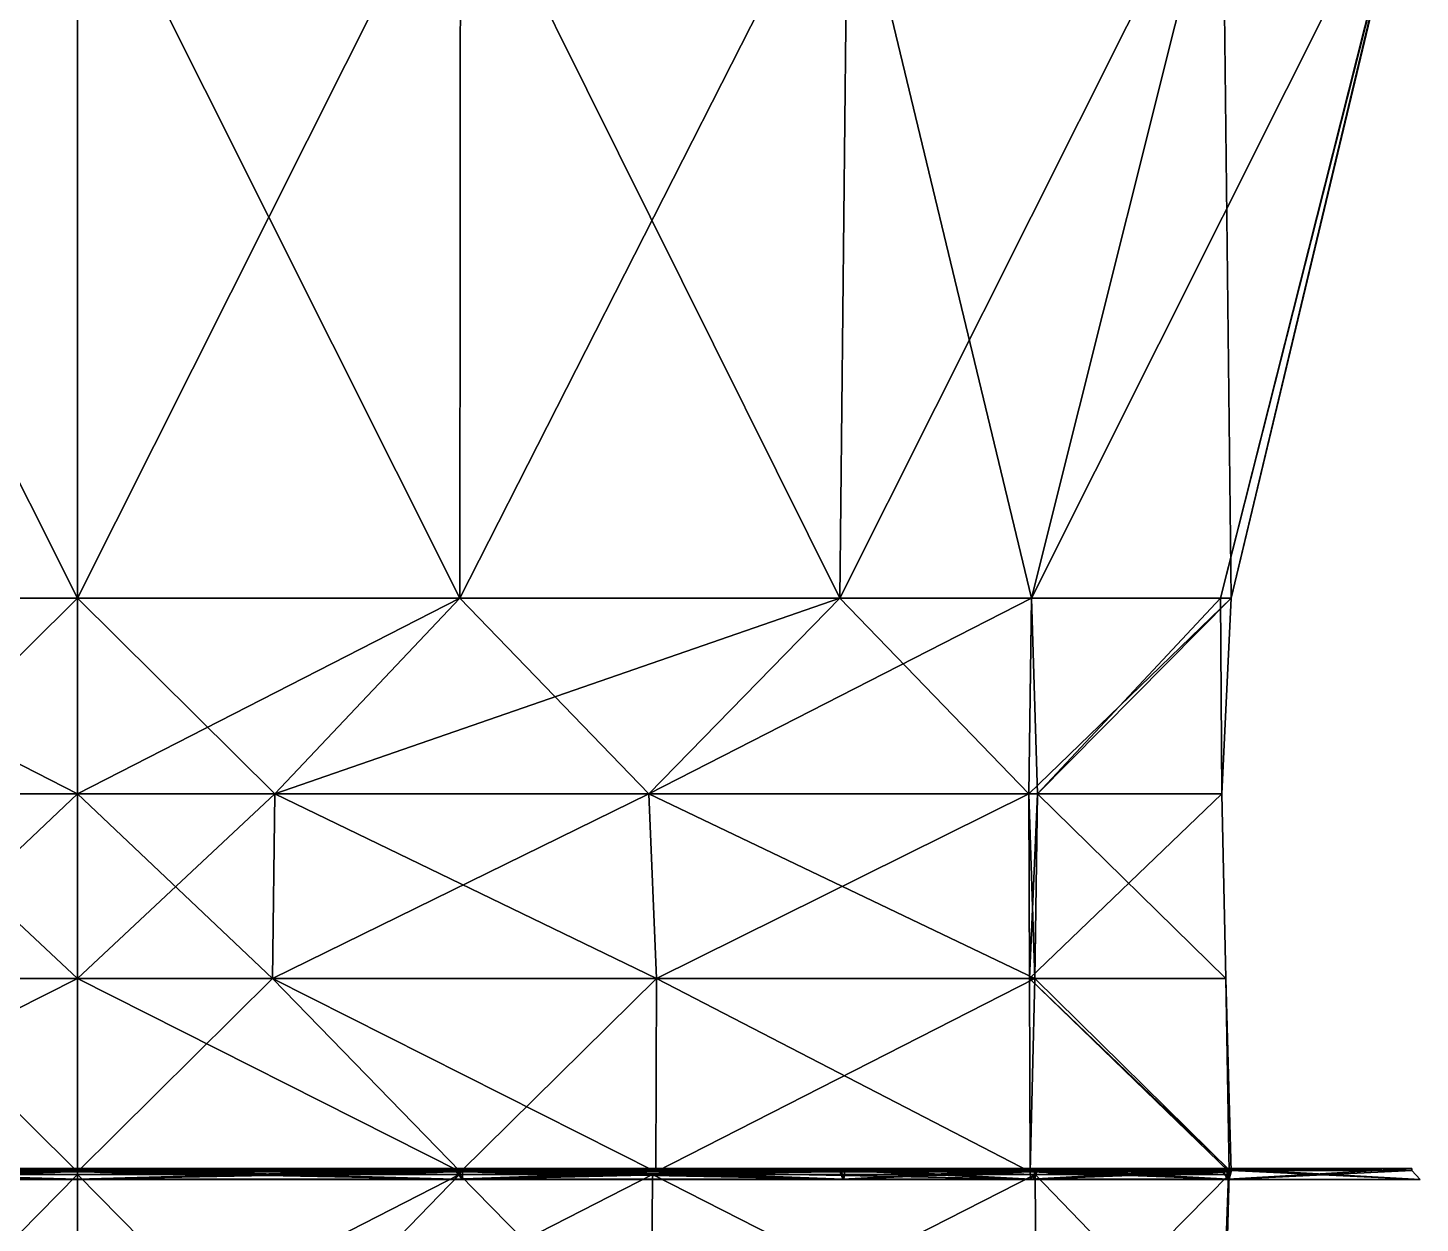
# Model space of a CAD drawing. Header units: metres. Extents: x -2 to 2, y -5.1 to 4.9.
# Drawn here: x -0.026 to 0.702, y 1.799 to 2.424 of the extents above; entities that cross this region are included whole.
import ezdxf

# ---------------------------------------------------------------- set-up
doc = ezdxf.new("R2010")
doc.units = ezdxf.units.M

msp = doc.modelspace()

# ---------------------------------------------------------------- linework, layer by layer
for points in [[(-0.2002, 2.5251, 2.8015), (0, 2.5251, 2.8019), (-0.1999, 2.1259, 2.897)], [(0, 2.5251, 4.1981), (-0.2002, 2.5251, 4.1985), (0, 2.1259, 4.0974)], [(-0.1999, 2.1259, 4.103), (0, 2.1259, 4.0974), (-0.2002, 2.5251, 4.1985)], [(0, 2.1259, 2.9026), (-0.1999, 2.1259, 2.897), (0, 2.5251, 2.8019)], [(0, 2.5251, 2.8019), (0.2002, 2.5251, 2.8015), (0, 2.1259, 2.9026)], [(0.1999, 2.1259, 2.897), (0, 2.1259, 2.9026), (0.2002, 2.5251, 2.8015)], [(0.2002, 2.5251, 4.1985), (0, 2.5251, 4.1981), (0.1999, 2.1259, 4.103)], [(0, 2.1259, 4.0974), (0.1999, 2.1259, 4.103), (0, 2.5251, 4.1981)], [(0.2002, 2.5251, 2.8015), (0.4026, 2.5251, 2.9016), (0.1999, 2.1259, 2.897)], [(0.3985, 2.1259, 3.0014), (0.1999, 2.1259, 2.897), (0.4026, 2.5251, 2.9016)], [(0.1999, 2.1259, 4.103), (0.3985, 2.1259, 3.9986), (0.2002, 2.5251, 4.1985)], [(0.4026, 2.5251, 4.0984), (0.2002, 2.5251, 4.1985), (0.3985, 2.1259, 3.9986)], [(0.4026, 2.5251, 2.9016), (0.5984, 2.5251, 3.0974), (0.3985, 2.1259, 3.0014)], [(0.4986, 2.1259, 3.1014), (0.3985, 2.1259, 3.0014), (0.5984, 2.5251, 3.0974)], [(0.3985, 2.1259, 3.9986), (0.4986, 2.1259, 3.8985), (0.4026, 2.5251, 4.0984)], [(0.5984, 2.5251, 3.9026), (0.4026, 2.5251, 4.0984), (0.4986, 2.1259, 3.8985)], [(0.5984, 2.5251, 3.0974), (0.6985, 2.5251, 3.2998), (0.4986, 2.1259, 3.1014)], [(0.603, 2.1259, 3.3001), (0.4986, 2.1259, 3.1014), (0.6985, 2.5251, 3.2998)], [(0.4986, 2.1259, 3.8985), (0.603, 2.1259, 3.6999), (0.5984, 2.5251, 3.9026)], [(0.5974, 2.1259, 3.5), (0.603, 2.1259, 3.3001), (0.6981, 2.5251, 3.5)], [(0.6981, 2.5251, 3.5), (0.6985, 2.5251, 3.7002), (0.5974, 2.1259, 3.5)], [(0.603, 2.1259, 3.6999), (0.5974, 2.1259, 3.5), (0.6985, 2.5251, 3.7002)], [(0.6985, 2.5251, 3.7002), (0.5984, 2.5251, 3.9026), (0.603, 2.1259, 3.6999)], [(0.6985, 2.5251, 3.2998), (0.6981, 2.5251, 3.5), (0.603, 2.1259, 3.3001)], [(-0.1999, 2.1259, 2.897), (0, 2.1259, 2.9026), (-0.1032, 2.0237, 2.9983)], [(0, 2.1259, 4.0974), (-0.1999, 2.1259, 4.103), (0, 2.0237, 4.0981)], [(-0.1032, 2.0237, 4.0017), (0, 2.0237, 4.0981), (-0.1999, 2.1259, 4.103)], [(0, 2.0237, 2.9019), (-0.1032, 2.0237, 2.9983), (0, 2.1259, 2.9026)], [(0, 2.1259, 2.9026), (0.1999, 2.1259, 2.897), (0, 2.0237, 2.9019)], [(0.1032, 2.0237, 2.9983), (0, 2.0237, 2.9019), (0.1999, 2.1259, 2.897)], [(0.1999, 2.1259, 4.103), (0, 2.1259, 4.0974), (0.1032, 2.0237, 4.0017)], [(0, 2.0237, 4.0981), (0.1032, 2.0237, 4.0017), (0, 2.1259, 4.0974)], [(0.1999, 2.1259, 2.897), (0.3985, 2.1259, 3.0014), (0.1032, 2.0237, 2.9983)], [(0.2987, 2.0237, 3.0027), (0.1032, 2.0237, 2.9983), (0.3985, 2.1259, 3.0014)], [(0.1032, 2.0237, 4.0017), (0.2987, 2.0237, 3.9973), (0.1999, 2.1259, 4.103)], [(0.3985, 2.1259, 3.9986), (0.1999, 2.1259, 4.103), (0.2987, 2.0237, 3.9973)], [(0.3985, 2.1259, 3.0014), (0.4986, 2.1259, 3.1014), (0.2987, 2.0237, 3.0027)], [(0.4973, 2.0237, 3.2013), (0.2987, 2.0237, 3.0027), (0.4986, 2.1259, 3.1014)], [(0.2987, 2.0237, 3.9973), (0.4973, 2.0237, 3.7987), (0.3985, 2.1259, 3.9986)], [(0.4986, 2.1259, 3.8985), (0.3985, 2.1259, 3.9986), (0.4973, 2.0237, 3.7987)], [(0.4986, 2.1259, 3.1014), (0.603, 2.1259, 3.3001), (0.4973, 2.0237, 3.2013)], [(0.5017, 2.0237, 3.3968), (0.4973, 2.0237, 3.2013), (0.603, 2.1259, 3.3001)], [(0.4973, 2.0237, 3.7987), (0.5017, 2.0237, 3.6032), (0.4986, 2.1259, 3.8985)], [(0.603, 2.1259, 3.6999), (0.4986, 2.1259, 3.8985), (0.5017, 2.0237, 3.6032)], [(0.603, 2.1259, 3.3001), (0.5974, 2.1259, 3.5), (0.5017, 2.0237, 3.3968)], [(0.5981, 2.0237, 3.5), (0.5017, 2.0237, 3.3968), (0.5974, 2.1259, 3.5)], [(0.5017, 2.0237, 3.6032), (0.5981, 2.0237, 3.5), (0.603, 2.1259, 3.6999)], [(0.5974, 2.1259, 3.5), (0.603, 2.1259, 3.6999), (0.5981, 2.0237, 3.5)], [(-0.1032, 2.0237, 2.9983), (0, 2.0237, 2.9019), (-0.1019, 1.9271, 3.0024)], [(0, 2.0237, 4.0981), (-0.1032, 2.0237, 4.0017), (0, 1.9271, 4.1003)], [(-0.1019, 1.9271, 3.9976), (0, 1.9271, 4.1003), (-0.1032, 2.0237, 4.0017)], [(0, 1.9271, 2.8997), (-0.1019, 1.9271, 3.0024), (0, 2.0237, 2.9019)], [(0, 2.0237, 2.9019), (0.1032, 2.0237, 2.9983), (0, 1.9271, 2.8997)], [(0.1019, 1.9271, 3.0024), (0, 1.9271, 2.8997), (0.1032, 2.0237, 2.9983)], [(0.1032, 2.0237, 4.0017), (0, 2.0237, 4.0981), (0.1019, 1.9271, 3.9976)], [(0, 1.9271, 4.1003), (0.1019, 1.9271, 3.9976), (0, 2.0237, 4.0981)], [(0.1032, 2.0237, 2.9983), (0.2987, 2.0237, 3.0027), (0.1019, 1.9271, 3.0024)], [(0.3027, 1.9271, 2.9997), (0.1019, 1.9271, 3.0024), (0.2987, 2.0237, 3.0027)], [(0.1019, 1.9271, 3.9976), (0.3027, 1.9271, 4.0003), (0.1032, 2.0237, 4.0017)], [(0.2987, 2.0237, 3.9973), (0.1032, 2.0237, 4.0017), (0.3027, 1.9271, 4.0003)], [(0.2987, 2.0237, 3.0027), (0.4973, 2.0237, 3.2013), (0.3027, 1.9271, 2.9997)], [(0.4973, 2.0237, 3.7987), (0.2987, 2.0237, 3.9973), (0.5003, 1.9271, 3.8027)], [(0.3027, 1.9271, 4.0003), (0.5003, 1.9271, 3.8027), (0.2987, 2.0237, 3.9973)], [(0.5003, 1.9271, 3.1973), (0.3027, 1.9271, 2.9997), (0.4973, 2.0237, 3.2013)], [(0.4973, 2.0237, 3.2013), (0.5017, 2.0237, 3.3968), (0.5003, 1.9271, 3.1973)], [(0.5017, 2.0237, 3.6032), (0.4973, 2.0237, 3.7987), (0.4976, 1.9271, 3.6019)], [(0.5003, 1.9271, 3.8027), (0.4976, 1.9271, 3.6019), (0.4973, 2.0237, 3.7987)], [(0.5017, 2.0237, 3.3968), (0.5981, 2.0237, 3.5), (0.4976, 1.9271, 3.3981)], [(0.6003, 1.9271, 3.5), (0.4976, 1.9271, 3.3981), (0.5981, 2.0237, 3.5)], [(0.4976, 1.9271, 3.3981), (0.5003, 1.9271, 3.1973), (0.5017, 2.0237, 3.3968)], [(0.4976, 1.9271, 3.6019), (0.6003, 1.9271, 3.5), (0.5017, 2.0237, 3.6032)], [(0.5981, 2.0237, 3.5), (0.5017, 2.0237, 3.6032), (0.6003, 1.9271, 3.5)], [(-0.1019, 1.9271, 3.0024), (0, 1.9271, 2.8997), (-0.2002, 1.8259, 2.897)], [(0, 1.8259, 2.898), (-0.2002, 1.8259, 2.897), (0, 1.9271, 2.8997)], [(-0.2002, 1.8259, 4.103), (0, 1.8259, 4.102), (-0.1019, 1.9271, 3.9976)], [(0, 1.9271, 4.1003), (-0.1019, 1.9271, 3.9976), (0, 1.8259, 4.102)], [(0, 1.9271, 2.8997), (0.1019, 1.9271, 3.0024), (0, 1.8259, 2.898)], [(0.2002, 1.8259, 2.897), (0, 1.8259, 2.898), (0.1019, 1.9271, 3.0024)], [(0.1019, 1.9271, 3.9976), (0, 1.9271, 4.1003), (0.2002, 1.8259, 4.103)], [(0, 1.8259, 4.102), (0.2002, 1.8259, 4.103), (0, 1.9271, 4.1003)], [(0.1019, 1.9271, 3.0024), (0.3027, 1.9271, 2.9997), (0.2002, 1.8259, 2.897)], [(0.3027, 1.9271, 4.0003), (0.1019, 1.9271, 3.9976), (0.3022, 1.8259, 3.9979)], [(0.2002, 1.8259, 4.103), (0.3022, 1.8259, 3.9979), (0.1019, 1.9271, 3.9976)], [(0.3022, 1.8259, 3.0021), (0.2002, 1.8259, 2.897), (0.3027, 1.9271, 2.9997)], [(0.3027, 1.9271, 2.9997), (0.5003, 1.9271, 3.1973), (0.3022, 1.8259, 3.0021)], [(0.4979, 1.8259, 3.1978), (0.3022, 1.8259, 3.0021), (0.5003, 1.9271, 3.1973)], [(0.3022, 1.8259, 3.9979), (0.4979, 1.8259, 3.8022), (0.3027, 1.9271, 4.0003)], [(0.5003, 1.9271, 3.8027), (0.3027, 1.9271, 4.0003), (0.4979, 1.8259, 3.8022)], [(0.4976, 1.9271, 3.3981), (0.6003, 1.9271, 3.5), (0.603, 1.8259, 3.2998)], [(0.5003, 1.9271, 3.1973), (0.4976, 1.9271, 3.3981), (0.4979, 1.8259, 3.1978)], [(0.603, 1.8259, 3.2998), (0.4979, 1.8259, 3.1978), (0.4976, 1.9271, 3.3981)], [(0.4976, 1.9271, 3.6019), (0.5003, 1.9271, 3.8027), (0.603, 1.8259, 3.7002)], [(0.6003, 1.9271, 3.5), (0.4976, 1.9271, 3.6019), (0.602, 1.8259, 3.5)], [(0.603, 1.8259, 3.7002), (0.602, 1.8259, 3.5), (0.4976, 1.9271, 3.6019)], [(0.4979, 1.8259, 3.8022), (0.603, 1.8259, 3.7002), (0.5003, 1.9271, 3.8027)], [(0.602, 1.8259, 3.5), (0.603, 1.8259, 3.2998), (0.6003, 1.9271, 3.5)], [(-0.2013, 1.8219, 2.8987), (0, 1.8219, 2.7982), (-0.2012, 1.8274, 2.8994)], [(0, 1.8219, 4.2018), (-0.2013, 1.8219, 4.1013), (0, 1.8274, 4.1018)], [(-0.2012, 1.8274, 4.1006), (0, 1.8274, 4.1018), (-0.2013, 1.8219, 4.1013)], [(-0.2012, 1.8274, 2.8994), (0, 1.8274, 2.8982), (-0.1996, 1.8245, 2.8981)], [(0, 1.8274, 4.1018), (-0.2012, 1.8274, 4.1006), (0, 1.8245, 4.1017)], [(-0.1996, 1.8245, 4.1018), (0, 1.8245, 4.1017), (-0.2012, 1.8274, 4.1006)], [(0, 1.8274, 2.8982), (-0.2012, 1.8274, 2.8994), (0, 1.8219, 2.7982)], [(-0.1999, 1.8276, 2.9028), (0, 1.8276, 2.8025), (-0.1974, 1.8266, 2.8969)], [(0, 1.8276, 4.1975), (-0.1999, 1.8276, 4.0972), (0, 1.8266, 4.1975)], [(-0.1974, 1.8266, 4.1031), (0, 1.8266, 4.1975), (-0.1999, 1.8276, 4.0972)], [(-0.1972, 1.8221, 2.8986), (0, 1.8221, 2.8981), (-0.1999, 1.8276, 2.9028)], [(0, 1.8276, 2.8025), (-0.1999, 1.8276, 2.9028), (0, 1.8221, 2.8981)], [(-0.1999, 1.8276, 4.0972), (0, 1.8276, 4.1975), (-0.1972, 1.8221, 4.1014)], [(0, 1.8245, 2.8983), (-0.1996, 1.8245, 2.8981), (0, 1.8274, 2.8982)], [(0, 1.8266, 2.8025), (-0.1974, 1.8266, 2.8969), (0, 1.8276, 2.8025)], [(0, 1.8221, 4.1019), (-0.1972, 1.8221, 4.1014), (0, 1.8276, 4.1975)], [(0, 1.8276, 2.8025), (0.1999, 1.8276, 2.9028), (0, 1.8266, 2.8025)], [(0.1974, 1.8266, 2.8969), (0, 1.8266, 2.8025), (0.1999, 1.8276, 2.9028)], [(0.1999, 1.8276, 4.0972), (0, 1.8276, 4.1975), (0.1974, 1.8266, 4.1031)], [(0, 1.8266, 4.1975), (0.1974, 1.8266, 4.1031), (0, 1.8276, 4.1975)], [(0, 1.8221, 2.8981), (0.1972, 1.8221, 2.8986), (0, 1.8276, 2.8025)], [(0.1999, 1.8276, 2.9028), (0, 1.8276, 2.8025), (0.1972, 1.8221, 2.8986)], [(0.1972, 1.8221, 4.1014), (0, 1.8221, 4.1019), (0.1999, 1.8276, 4.0972)], [(0, 1.8276, 4.1975), (0.1999, 1.8276, 4.0972), (0, 1.8221, 4.1019)], [(0, 1.8274, 2.8982), (0.2012, 1.8274, 2.8994), (0, 1.8245, 2.8983)], [(0.1996, 1.8245, 2.8981), (0, 1.8245, 2.8983), (0.2012, 1.8274, 2.8994)], [(0.2012, 1.8274, 4.1006), (0, 1.8274, 4.1018), (0.1996, 1.8245, 4.1018)], [(0, 1.8245, 4.1017), (0.1996, 1.8245, 4.1018), (0, 1.8274, 4.1018)], [(0, 1.8219, 2.7982), (0.2013, 1.8219, 2.8987), (0, 1.8274, 2.8982)], [(0.2012, 1.8274, 2.8994), (0, 1.8274, 2.8982), (0.2013, 1.8219, 2.8987)], [(0.2013, 1.8219, 4.1013), (0, 1.8219, 4.2018), (0.2012, 1.8274, 4.1006)], [(0, 1.8274, 4.1018), (0.2012, 1.8274, 4.1006), (0, 1.8219, 4.2018)], [(0.1972, 1.8221, 2.8986), (0.4, 1.8221, 3.0018), (0.1999, 1.8276, 2.9028)], [(0.4, 1.8221, 3.9982), (0.1972, 1.8221, 4.1014), (0.398, 1.8276, 4.0028)], [(0.1999, 1.8276, 4.0972), (0.398, 1.8276, 4.0028), (0.1972, 1.8221, 4.1014)], [(0.1999, 1.8276, 2.9028), (0.398, 1.8276, 2.9972), (0.1974, 1.8266, 2.8969)], [(0.3992, 1.8266, 2.9997), (0.1974, 1.8266, 2.8969), (0.398, 1.8276, 2.9972)], [(0.1974, 1.8266, 4.1031), (0.3992, 1.8266, 4.0003), (0.1999, 1.8276, 4.0972)], [(0.2012, 1.8274, 2.8994), (0.4011, 1.8274, 2.9979), (0.1996, 1.8245, 2.8981)], [(0.3005, 1.8245, 2.9995), (0.1996, 1.8245, 2.8981), (0.4011, 1.8274, 2.9979)], [(0.1996, 1.8245, 4.1018), (0.3005, 1.8245, 4.0005), (0.2012, 1.8274, 4.1006)], [(0.398, 1.8276, 4.0028), (0.1999, 1.8276, 4.0972), (0.3992, 1.8266, 4.0003)], [(0.398, 1.8276, 2.9972), (0.1999, 1.8276, 2.9028), (0.4, 1.8221, 3.0018)], [(0.4011, 1.8274, 4.0021), (0.2012, 1.8274, 4.1006), (0.3005, 1.8245, 4.0005)], [(0.2013, 1.8219, 2.8987), (0.4005, 1.8219, 3.0003), (0.2012, 1.8274, 2.8994)], [(0.4011, 1.8274, 2.9979), (0.2012, 1.8274, 2.8994), (0.4005, 1.8219, 3.0003)], [(0.2012, 1.8274, 4.1006), (0.4011, 1.8274, 4.0021), (0.2013, 1.8219, 4.1013)], [(0.4005, 1.8219, 3.9997), (0.2013, 1.8219, 4.1013), (0.4011, 1.8274, 4.0021)], [(0.4011, 1.8274, 2.9979), (0.5021, 1.8274, 3.0989), (0.3005, 1.8245, 2.9995)], [(0.5005, 1.8245, 3.1995), (0.3005, 1.8245, 2.9995), (0.5021, 1.8274, 3.0989)], [(0.3005, 1.8245, 4.0005), (0.5005, 1.8245, 3.8005), (0.4011, 1.8274, 4.0021)], [(0.398, 1.8276, 2.9972), (0.5028, 1.8276, 3.102), (0.3992, 1.8266, 2.9997)], [(0.5028, 1.8276, 3.898), (0.398, 1.8276, 4.0028), (0.5003, 1.8266, 3.8992)], [(0.3992, 1.8266, 4.0003), (0.5003, 1.8266, 3.8992), (0.398, 1.8276, 4.0028)], [(0.4, 1.8221, 3.0018), (0.4982, 1.8221, 3.1), (0.398, 1.8276, 2.9972)], [(0.5028, 1.8276, 3.102), (0.398, 1.8276, 2.9972), (0.4982, 1.8221, 3.1)], [(0.398, 1.8276, 4.0028), (0.5028, 1.8276, 3.898), (0.4, 1.8221, 3.9982)], [(0.5003, 1.8266, 3.1008), (0.3992, 1.8266, 2.9997), (0.5028, 1.8276, 3.102)], [(0.4982, 1.8221, 3.9), (0.4, 1.8221, 3.9982), (0.5028, 1.8276, 3.898)], [(0.4005, 1.8219, 3.0003), (0.4997, 1.8219, 3.0994), (0.4011, 1.8274, 2.9979)], [(0.4997, 1.8219, 3.9005), (0.4005, 1.8219, 3.9997), (0.5021, 1.8274, 3.9011)], [(0.4011, 1.8274, 4.0021), (0.5021, 1.8274, 3.9011), (0.4005, 1.8219, 3.9997)], [(0.5021, 1.8274, 3.9011), (0.4011, 1.8274, 4.0021), (0.5005, 1.8245, 3.8005)], [(0.5021, 1.8274, 3.0989), (0.4011, 1.8274, 2.9979), (0.4997, 1.8219, 3.0994)], [(0.4982, 1.8221, 3.1), (0.6014, 1.8221, 3.3028), (0.5028, 1.8276, 3.102)], [(0.6014, 1.8221, 3.6972), (0.4982, 1.8221, 3.9), (0.5972, 1.8276, 3.6999)], [(0.5028, 1.8276, 3.898), (0.5972, 1.8276, 3.6999), (0.4982, 1.8221, 3.9)], [(0.4997, 1.8219, 3.0994), (0.6013, 1.8219, 3.2987), (0.5021, 1.8274, 3.0989)], [(0.6013, 1.8219, 3.7013), (0.4997, 1.8219, 3.9005), (0.6006, 1.8274, 3.7012)], [(0.5021, 1.8274, 3.9011), (0.6006, 1.8274, 3.7012), (0.4997, 1.8219, 3.9005)], [(0.5028, 1.8276, 3.102), (0.5972, 1.8276, 3.3001), (0.5003, 1.8266, 3.1008)], [(0.6031, 1.8266, 3.3026), (0.5003, 1.8266, 3.1008), (0.5972, 1.8276, 3.3001)], [(0.5003, 1.8266, 3.8992), (0.6031, 1.8266, 3.6974), (0.5028, 1.8276, 3.898)], [(0.5021, 1.8274, 3.0989), (0.6006, 1.8274, 3.2988), (0.5005, 1.8245, 3.1995)], [(0.6019, 1.8245, 3.3003), (0.5005, 1.8245, 3.1995), (0.6006, 1.8274, 3.2988)], [(0.5005, 1.8245, 3.8005), (0.6019, 1.8245, 3.6996), (0.5021, 1.8274, 3.9011)], [(0.6006, 1.8274, 3.7012), (0.5021, 1.8274, 3.9011), (0.6019, 1.8245, 3.6996)], [(0.6006, 1.8274, 3.2988), (0.5021, 1.8274, 3.0989), (0.6013, 1.8219, 3.2987)], [(0.5972, 1.8276, 3.6999), (0.5028, 1.8276, 3.898), (0.6031, 1.8266, 3.6974)], [(0.5972, 1.8276, 3.3001), (0.5028, 1.8276, 3.102), (0.6014, 1.8221, 3.3028)], [(0.5972, 1.8276, 3.3001), (0.6975, 1.8276, 3.5), (0.6031, 1.8266, 3.3026)], [(0.6975, 1.8276, 3.5), (0.5972, 1.8276, 3.6999), (0.6975, 1.8266, 3.5)], [(0.6031, 1.8266, 3.6974), (0.6975, 1.8266, 3.5), (0.5972, 1.8276, 3.6999)], [(0.6014, 1.8221, 3.3028), (0.6019, 1.8221, 3.5), (0.5972, 1.8276, 3.3001)], [(0.6975, 1.8276, 3.5), (0.5972, 1.8276, 3.3001), (0.6019, 1.8221, 3.5)], [(0.5972, 1.8276, 3.6999), (0.6975, 1.8276, 3.5), (0.6014, 1.8221, 3.6972)], [(0.6006, 1.8274, 3.2988), (0.6018, 1.8274, 3.5), (0.6019, 1.8245, 3.3003)], [(0.6018, 1.8274, 3.5), (0.6006, 1.8274, 3.7012), (0.6017, 1.8245, 3.5)], [(0.6019, 1.8245, 3.6996), (0.6017, 1.8245, 3.5), (0.6006, 1.8274, 3.7012)], [(0.6013, 1.8219, 3.2987), (0.7018, 1.8219, 3.5), (0.6006, 1.8274, 3.2988)], [(0.6018, 1.8274, 3.5), (0.6006, 1.8274, 3.2988), (0.7018, 1.8219, 3.5)], [(0.6006, 1.8274, 3.7012), (0.6018, 1.8274, 3.5), (0.6013, 1.8219, 3.7013)], [(0.7018, 1.8219, 3.5), (0.6013, 1.8219, 3.7013), (0.6018, 1.8274, 3.5)], [(0.6019, 1.8221, 3.5), (0.6014, 1.8221, 3.6972), (0.6975, 1.8276, 3.5)], [(0.6017, 1.8245, 3.5), (0.6019, 1.8245, 3.3003), (0.6018, 1.8274, 3.5)], [(0.6975, 1.8266, 3.5), (0.6031, 1.8266, 3.3026), (0.6975, 1.8276, 3.5)], [(-0.1974, 1.8266, 2.8969), (0, 1.8266, 2.8025), (-0.2013, 1.8219, 2.8987)], [(0, 1.8219, 2.7982), (-0.2013, 1.8219, 2.8987), (0, 1.8266, 2.8025)], [(-0.2013, 1.8219, 4.1013), (0, 1.8219, 4.2018), (-0.1974, 1.8266, 4.1031)], [(-0.2002, 1.8259, 2.897), (0, 1.8259, 2.898), (-0.1972, 1.8221, 2.8986)], [(0, 1.8259, 4.102), (-0.2002, 1.8259, 4.103), (0, 1.8221, 4.1019)], [(-0.1972, 1.8221, 4.1014), (0, 1.8221, 4.1019), (-0.2002, 1.8259, 4.103)], [(-0.1996, 1.8245, 2.8981), (0, 1.8245, 2.8983), (-0.1007, 1.7222, 2.9008)], [(0, 1.8245, 4.1017), (-0.1996, 1.8245, 4.1018), (0, 1.7222, 4.098)], [(-0.1007, 1.7222, 4.0992), (0, 1.7222, 4.098), (-0.1996, 1.8245, 4.1018)], [(0, 1.8266, 4.1975), (-0.1974, 1.8266, 4.1031), (0, 1.8219, 4.2018)], [(0, 1.8221, 2.8981), (-0.1972, 1.8221, 2.8986), (0, 1.8259, 2.898)], [(0, 1.7222, 2.902), (-0.1007, 1.7222, 2.9008), (0, 1.8245, 2.8983)], [(0, 1.8266, 2.8025), (0.1974, 1.8266, 2.8969), (0, 1.8219, 2.7982)], [(0.2013, 1.8219, 2.8987), (0, 1.8219, 2.7982), (0.1974, 1.8266, 2.8969)], [(0.1974, 1.8266, 4.1031), (0, 1.8266, 4.1975), (0.2013, 1.8219, 4.1013)], [(0, 1.8219, 4.2018), (0.2013, 1.8219, 4.1013), (0, 1.8266, 4.1975)], [(0, 1.8259, 2.898), (0.2002, 1.8259, 2.897), (0, 1.8221, 2.8981)], [(0.1972, 1.8221, 2.8986), (0, 1.8221, 2.8981), (0.2002, 1.8259, 2.897)], [(0.2002, 1.8259, 4.103), (0, 1.8259, 4.102), (0.1972, 1.8221, 4.1014)], [(0, 1.8221, 4.1019), (0.1972, 1.8221, 4.1014), (0, 1.8259, 4.102)], [(0, 1.8245, 2.8983), (0.1996, 1.8245, 2.8981), (0, 1.7222, 2.902)], [(0.1007, 1.7222, 2.9008), (0, 1.7222, 2.902), (0.1996, 1.8245, 2.8981)], [(0.1996, 1.8245, 4.1018), (0, 1.8245, 4.1017), (0.1007, 1.7222, 4.0992)], [(0, 1.7222, 4.098), (0.1007, 1.7222, 4.0992), (0, 1.8245, 4.1017)], [(0.1996, 1.8245, 2.8981), (0.3005, 1.8245, 2.9995), (0.1007, 1.7222, 2.9008)], [(0.2998, 1.7222, 2.9988), (0.1007, 1.7222, 2.9008), (0.3005, 1.8245, 2.9995)], [(0.1007, 1.7222, 4.0992), (0.2998, 1.7222, 4.0012), (0.1996, 1.8245, 4.1018)], [(0.2002, 1.8259, 2.897), (0.3022, 1.8259, 3.0021), (0.1972, 1.8221, 2.8986)], [(0.4, 1.8221, 3.0018), (0.1972, 1.8221, 2.8986), (0.3022, 1.8259, 3.0021)], [(0.1972, 1.8221, 4.1014), (0.4, 1.8221, 3.9982), (0.2002, 1.8259, 4.103)], [(0.1974, 1.8266, 2.8969), (0.3992, 1.8266, 2.9997), (0.2013, 1.8219, 2.8987)], [(0.3992, 1.8266, 4.0003), (0.1974, 1.8266, 4.1031), (0.4005, 1.8219, 3.9997)], [(0.2013, 1.8219, 4.1013), (0.4005, 1.8219, 3.9997), (0.1974, 1.8266, 4.1031)], [(0.3005, 1.8245, 4.0005), (0.1996, 1.8245, 4.1018), (0.2998, 1.7222, 4.0012)], [(0.3022, 1.8259, 3.9979), (0.2002, 1.8259, 4.103), (0.4, 1.8221, 3.9982)], [(0.4005, 1.8219, 3.0003), (0.2013, 1.8219, 2.8987), (0.3992, 1.8266, 2.9997)], [(0.3005, 1.8245, 2.9995), (0.5005, 1.8245, 3.1995), (0.2998, 1.7222, 2.9988)], [(0.5012, 1.7222, 3.2002), (0.2998, 1.7222, 2.9988), (0.5005, 1.8245, 3.1995)], [(0.2998, 1.7222, 4.0012), (0.5012, 1.7222, 3.7998), (0.3005, 1.8245, 4.0005)], [(0.5005, 1.8245, 3.8005), (0.3005, 1.8245, 4.0005), (0.5012, 1.7222, 3.7998)], [(0.3022, 1.8259, 3.0021), (0.4979, 1.8259, 3.1978), (0.4, 1.8221, 3.0018)], [(0.4979, 1.8259, 3.8022), (0.3022, 1.8259, 3.9979), (0.4982, 1.8221, 3.9)], [(0.4, 1.8221, 3.9982), (0.4982, 1.8221, 3.9), (0.3022, 1.8259, 3.9979)], [(0.3992, 1.8266, 2.9997), (0.5003, 1.8266, 3.1008), (0.4005, 1.8219, 3.0003)], [(0.5003, 1.8266, 3.8992), (0.3992, 1.8266, 4.0003), (0.4997, 1.8219, 3.9005)], [(0.4005, 1.8219, 3.9997), (0.4997, 1.8219, 3.9005), (0.3992, 1.8266, 4.0003)], [(0.4982, 1.8221, 3.1), (0.4, 1.8221, 3.0018), (0.4979, 1.8259, 3.1978)], [(0.4997, 1.8219, 3.0994), (0.4005, 1.8219, 3.0003), (0.5003, 1.8266, 3.1008)], [(0.4979, 1.8259, 3.1978), (0.603, 1.8259, 3.2998), (0.4982, 1.8221, 3.1)], [(0.603, 1.8259, 3.7002), (0.4979, 1.8259, 3.8022), (0.6014, 1.8221, 3.6972)], [(0.4982, 1.8221, 3.9), (0.6014, 1.8221, 3.6972), (0.4979, 1.8259, 3.8022)], [(0.6014, 1.8221, 3.3028), (0.4982, 1.8221, 3.1), (0.603, 1.8259, 3.2998)], [(0.5003, 1.8266, 3.1008), (0.6031, 1.8266, 3.3026), (0.4997, 1.8219, 3.0994)], [(0.6013, 1.8219, 3.2987), (0.4997, 1.8219, 3.0994), (0.6031, 1.8266, 3.3026)], [(0.4997, 1.8219, 3.9005), (0.6013, 1.8219, 3.7013), (0.5003, 1.8266, 3.8992)], [(0.6031, 1.8266, 3.6974), (0.5003, 1.8266, 3.8992), (0.6013, 1.8219, 3.7013)], [(0.5005, 1.8245, 3.1995), (0.6019, 1.8245, 3.3003), (0.5012, 1.7222, 3.2002)], [(0.6019, 1.8245, 3.6996), (0.5005, 1.8245, 3.8005), (0.5992, 1.7222, 3.6007)], [(0.5012, 1.7222, 3.7998), (0.5992, 1.7222, 3.6007), (0.5005, 1.8245, 3.8005)], [(0.5992, 1.7222, 3.3993), (0.5012, 1.7222, 3.2002), (0.6019, 1.8245, 3.3003)], [(0.598, 1.7222, 3.5), (0.5992, 1.7222, 3.3993), (0.6017, 1.8245, 3.5)], [(0.6017, 1.8245, 3.5), (0.6019, 1.8245, 3.6996), (0.598, 1.7222, 3.5)], [(0.5992, 1.7222, 3.6007), (0.598, 1.7222, 3.5), (0.6019, 1.8245, 3.6996)], [(0.6019, 1.8245, 3.3003), (0.6017, 1.8245, 3.5), (0.5992, 1.7222, 3.3993)], [(0.6031, 1.8266, 3.3026), (0.6975, 1.8266, 3.5), (0.6013, 1.8219, 3.2987)], [(0.7018, 1.8219, 3.5), (0.6013, 1.8219, 3.2987), (0.6975, 1.8266, 3.5)], [(0.6013, 1.8219, 3.7013), (0.7018, 1.8219, 3.5), (0.6031, 1.8266, 3.6974)], [(0.603, 1.8259, 3.2998), (0.602, 1.8259, 3.5), (0.6014, 1.8221, 3.3028)], [(0.6019, 1.8221, 3.5), (0.6014, 1.8221, 3.3028), (0.602, 1.8259, 3.5)], [(0.6014, 1.8221, 3.6972), (0.6019, 1.8221, 3.5), (0.603, 1.8259, 3.7002)], [(0.602, 1.8259, 3.5), (0.603, 1.8259, 3.7002), (0.6019, 1.8221, 3.5)], [(0.6975, 1.8266, 3.5), (0.6031, 1.8266, 3.6974), (0.7018, 1.8219, 3.5)]]:
    msp.add_3dface(points)

doc.saveas('drawing.dxf')
